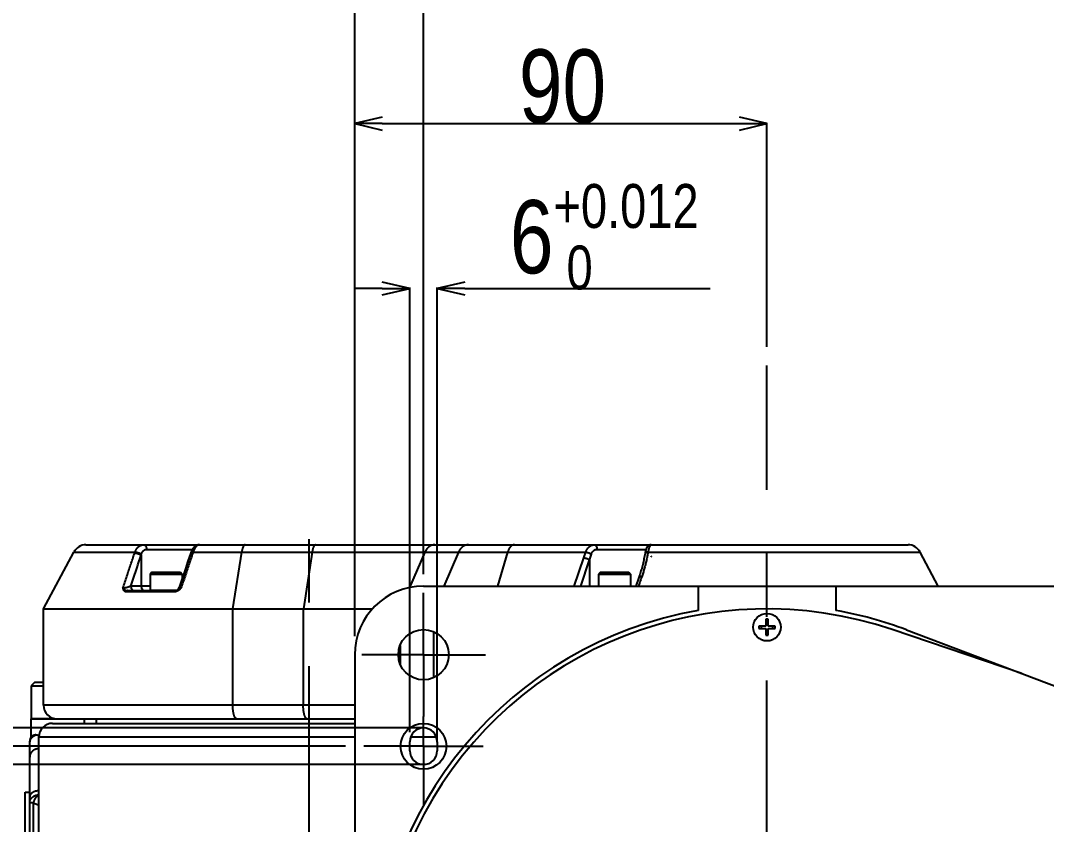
# Model space of a CAD drawing. Extents: x 0 to 3364, y 0 to 2376.
# Drawn here: x 1660.5 to 1884.6, y 451.8 to 627.4 of the extents above; entities that cross this region are included whole.
import ezdxf

# ---------------------------------------------------------------- set-up
doc = ezdxf.new("R2010")
doc.units = 0
doc.header["$LTSCALE"] = 185.02
doc.header["$PDMODE"] = 3
doc.header["$PDSIZE"] = 0.3125
doc.linetypes.add('CENTER', pattern=[0.6, 0.375, -0.075, 0.075, -0.075])
doc.layers.get('0').update_dxf_attribs({"linetype": 'CONTINUOUS'})
doc.layers.get('DEFPOINTS').update_dxf_attribs({"linetype": 'CONTINUOUS'})
doc.layers.add('95_ALL_DIM', color=7, linetype='CONTINUOUS')
doc.layers.add('DEFAULT_1', color=7, linetype='CENTER')
doc.styles.get("Standard").update_dxf_attribs({"font": 'txt', "width": 0.8})
doc.dimstyles.new('DIMSTYLE_1', dxfattribs={"dimtxt": 16, "dimasz": 6, "dimexe": 0.18, "dimexo": 0.0625, "dimgap": 0.09, "dimtad": 1, "dimdec": 3, "dimdsep": 46, "dimtxsty": 'Standard', "dimblk": 'OPEN', "dimblk1": 'OPEN', "dimblk2": 'OPEN', "dimcen": 0.09, "dimadec": 0, "dimazin": 0, "dimtp": 0.3, "dimtm": 0.3, "dimtfac": 1, "dimtdec": 3, "dimtofl": 0, "dimtmove": 0, "dimatfit": 3, "dimldrblk": 'OPEN', "dimfxl": 1, "dimtolj": 1, "dimarcsym": 0})
doc.dimstyles.new('DIMSTYLE_2', dxfattribs={"dimtxt": 16, "dimasz": 6, "dimexe": 0.18, "dimexo": 0.0625, "dimgap": 0.09, "dimtad": 1, "dimdec": 3, "dimdsep": 46, "dimtxsty": 'Standard', "dimblk": 'OPEN', "dimblk1": 'OPEN', "dimblk2": 'OPEN', "dimcen": 0.09, "dimadec": 0, "dimazin": 0, "dimtp": 0.5, "dimtm": 0.5, "dimtfac": 1, "dimtdec": 3, "dimtofl": 0, "dimtmove": 0, "dimatfit": 3, "dimldrblk": 'OPEN', "dimfxl": 1, "dimtolj": 1, "dimarcsym": 0})
doc.dimstyles.new('DIMSTYLE_5', dxfattribs={"dimtxt": 16, "dimasz": 6, "dimexe": 0.18, "dimexo": 0.0625, "dimgap": 0.09, "dimtad": 1, "dimdec": 3, "dimdsep": 46, "dimtxsty": 'Standard', "dimblk": 'OPEN', "dimblk1": 'OPEN', "dimblk2": 'OPEN', "dimcen": 0.09, "dimadec": 0, "dimazin": 0, "dimtp": 0.2, "dimtm": 0.2, "dimtfac": 1, "dimtdec": 3, "dimtofl": 0, "dimtmove": 0, "dimatfit": 3, "dimldrblk": 'OPEN', "dimfxl": 1, "dimtolj": 1, "dimarcsym": 0})
doc.dimstyles.new('DIMSTYLE_9', dxfattribs={"dimtxt": 16, "dimasz": 6, "dimexe": 0.18, "dimexo": 0.0625, "dimgap": 0.09, "dimtad": 1, "dimdec": 3, "dimdsep": 46, "dimtxsty": 'Standard', "dimblk": 'OPEN', "dimblk1": 'OPEN', "dimblk2": 'OPEN', "dimcen": 0.09, "dimadec": 0, "dimazin": 0, "dimtol": 1, "dimtp": 0.012, "dimtfac": 0.6, "dimtdec": 3, "dimtofl": 0, "dimtmove": 0, "dimatfit": 3, "dimldrblk": 'OPEN', "dimfxl": 1, "dimtolj": 1, "dimarcsym": 0})

# ---------------------------------------------------------------- blocks, each defined once
blk = doc.blocks.new('_OPEN')
at = {"color": 0, "linetype": 'ByBlock'}
for p, q in [((0, 0), (-1, 0.233)), ((-1, -0.233), (0, 0)), ((-1, 0), (0, 0))]:
    blk.add_line(p, q, dxfattribs=at)
blk = doc.blocks.new('*D13')
at = {"layer": '95_ALL_DIM', "color": 0, "transparency": 16777216}
for p, q in [((1733.52, 492.91), (1733.52, 685.02)), ((1739.52, 684.84), (1907.52, 684.84)), ((1913.52, 492.91), (1913.52, 685.02))]:
    blk.add_line(p, q, dxfattribs=at)
at = {"layer": 'DEFPOINTS', "color": 0, "transparency": 16777216}
for p in [(1913.52, 684.84), (1733.52, 492.84), (1913.52, 492.84)]:
    blk.add_point(p, dxfattribs=at)
at = {"layer": '95_ALL_DIM', "color": 0, "transparency": 16777216, "xscale": 6, "yscale": 6, "zscale": 6, "rotation": 180}
blk.add_blockref('_OPEN', (1733.52, 684.84), dxfattribs=at)
at = {"layer": '95_ALL_DIM', "color": 0, "transparency": 16777216, "xscale": 6, "yscale": 6, "zscale": 6}
blk.add_blockref('_OPEN', (1913.52, 684.84), dxfattribs=at)
at = {"layer": '95_ALL_DIM', "color": 0, "transparency": 16777216, "insert": (1828, 692.93), "char_height": 16, "attachment_point": 5}
blk.add_mtext('\\A1;180', dxfattribs=at)
blk = doc.blocks.new('*D36')
at = {"layer": '95_ALL_DIM', "color": 0, "transparency": 16777216}
for p, q in [((1733.52, 644.84), (1702.9, 644.84)), ((1733.52, 492.91), (1733.52, 645.02)), ((1742.52, 644.84), (1739.52, 644.84)), ((1748.52, 506.41), (1748.52, 645.02))]:
    blk.add_line(p, q, dxfattribs=at)
at = {"layer": 'DEFPOINTS', "color": 0, "transparency": 16777216}
for p in [(1748.52, 644.84), (1748.52, 506.34), (1733.52, 492.84)]:
    blk.add_point(p, dxfattribs=at)
at = {"layer": '95_ALL_DIM', "color": 0, "transparency": 16777216, "xscale": 6, "yscale": 6, "zscale": 6, "rotation": 180}
blk.add_blockref('_OPEN', (1733.52, 644.84), dxfattribs=at)
at = {"layer": '95_ALL_DIM', "color": 0, "transparency": 16777216, "xscale": 6, "yscale": 6, "zscale": 6}
blk.add_blockref('_OPEN', (1748.52, 644.84), dxfattribs=at)
at = {"layer": '95_ALL_DIM', "color": 0, "transparency": 16777216, "insert": (1711.52, 652.93), "char_height": 16, "attachment_point": 5}
blk.add_mtext('\\A1;15', dxfattribs=at)
blk = doc.blocks.new('*D37')
at = {"layer": '95_ALL_DIM', "color": 0, "transparency": 16777216}
for p, q in [((1748.52, 506.41), (1748.52, 645.02)), ((1754.52, 644.84), (1892.52, 644.84)), ((1898.52, 506.41), (1898.52, 645.02))]:
    blk.add_line(p, q, dxfattribs=at)
at = {"layer": 'DEFPOINTS', "color": 0, "transparency": 16777216}
for p in [(1898.52, 644.84), (1748.52, 506.34), (1898.52, 506.34)]:
    blk.add_point(p, dxfattribs=at)
at = {"layer": '95_ALL_DIM', "color": 0, "transparency": 16777216, "xscale": 6, "yscale": 6, "zscale": 6, "rotation": 180}
blk.add_blockref('_OPEN', (1748.52, 644.84), dxfattribs=at)
at = {"layer": '95_ALL_DIM', "color": 0, "transparency": 16777216, "xscale": 6, "yscale": 6, "zscale": 6}
blk.add_blockref('_OPEN', (1898.52, 644.84), dxfattribs=at)
at = {"layer": '95_ALL_DIM', "color": 0, "transparency": 16777216, "insert": (1827.49, 652.93), "char_height": 16, "attachment_point": 5}
blk.add_mtext('\\A1;150', dxfattribs=at)
blk = doc.blocks.new('*D38')
at = {"layer": '95_ALL_DIM', "color": 0, "transparency": 16777216}
for p, q in [((1733.52, 492.91), (1733.52, 605.02)), ((1823.52, 556.09), (1823.52, 605.02)), ((1739.52, 604.84), (1817.52, 604.84))]:
    blk.add_line(p, q, dxfattribs=at)
at = {"layer": 'DEFPOINTS', "color": 0, "transparency": 16777216}
for p in [(1823.52, 604.84), (1823.52, 556.02), (1733.52, 492.84)]:
    blk.add_point(p, dxfattribs=at)
at = {"layer": '95_ALL_DIM', "color": 0, "transparency": 16777216, "xscale": 6, "yscale": 6, "zscale": 6, "rotation": 180}
blk.add_blockref('_OPEN', (1733.52, 604.84), dxfattribs=at)
at = {"layer": '95_ALL_DIM', "color": 0, "transparency": 16777216, "xscale": 6, "yscale": 6, "zscale": 6}
blk.add_blockref('_OPEN', (1823.52, 604.84), dxfattribs=at)
at = {"layer": '95_ALL_DIM', "color": 0, "transparency": 16777216, "insert": (1778.87, 612.93), "char_height": 16, "attachment_point": 5}
blk.add_mtext('\\A1;90', dxfattribs=at)
blk = doc.blocks.new('*D44')
at = {"layer": '95_ALL_DIM', "color": 0, "transparency": 16777216}
for p, q in [((1739.52, 568.84), (1733.52, 568.84)), ((1745.52, 471.91), (1745.52, 569.02)), ((1751.52, 469.71), (1751.52, 569.02)), ((1757.52, 568.84), (1811.12, 568.84))]:
    blk.add_line(p, q, dxfattribs=at)
at = {"layer": 'DEFPOINTS', "color": 0, "transparency": 16777216}
for p in [(1751.52, 568.84), (1745.52, 471.84), (1751.52, 469.65)]:
    blk.add_point(p, dxfattribs=at)
at = {"layer": '95_ALL_DIM', "color": 0, "transparency": 16777216, "xscale": 6, "yscale": 6, "zscale": 6}
blk.add_blockref('_OPEN', (1745.52, 568.84), dxfattribs=at)
at = {"layer": '95_ALL_DIM', "color": 0, "transparency": 16777216, "xscale": 6, "yscale": 6, "zscale": 6, "rotation": 180}
blk.add_blockref('_OPEN', (1751.52, 568.84), dxfattribs=at)
at = {"layer": '95_ALL_DIM', "color": 0, "transparency": 16777216, "insert": (1787.99, 580.13), "char_height": 16, "attachment_point": 5}
blk.add_mtext('\\A1;6{\\H9.600000;\\S+0.012^  0;}', dxfattribs=at)
blk = doc.blocks.new('*D45')
at = {"layer": '95_ALL_DIM', "color": 0, "transparency": 16777216}
for p, q in [((1731.46, 468.84), (1316.34, 468.84)), ((1316.52, 462.84), (1316.52, 364.84)), ((1733.46, 358.84), (1316.34, 358.84))]:
    blk.add_line(p, q, dxfattribs=at)
at = {"layer": 'DEFPOINTS', "color": 0, "transparency": 16777216}
for p in [(1731.52, 468.84), (1316.52, 358.84), (1733.52, 358.84)]:
    blk.add_point(p, dxfattribs=at)
at = {"layer": '95_ALL_DIM', "color": 0, "transparency": 16777216, "xscale": 6, "yscale": 6, "zscale": 6}
for p, rotation in [((1316.52, 468.84), 90), ((1316.52, 358.84), 270)]:
    blk.add_blockref('_OPEN', p, dxfattribs=dict(at, rotation=rotation))
at = {"layer": '95_ALL_DIM', "color": 0, "transparency": 16777216, "insert": (1308.43, 416.05), "char_height": 16, "attachment_point": 5, "rotation": 90}
blk.add_mtext('\\A1;110', dxfattribs=at)
blk = doc.blocks.new('*D46')
at = {"layer": '95_ALL_DIM', "color": 0, "transparency": 16777216}
for p, q in [((1356.52, 478.84), (1356.52, 493.56)), ((1748.5, 472.84), (1356.34, 472.84)), ((1748.85, 464.84), (1356.34, 464.84)), ((1356.52, 458.84), (1356.52, 452.84))]:
    blk.add_line(p, q, dxfattribs=at)
at = {"layer": 'DEFPOINTS', "color": 0, "transparency": 16777216}
for p in [(1748.56, 472.84), (1356.52, 464.84), (1748.91, 464.84)]:
    blk.add_point(p, dxfattribs=at)
at = {"layer": '95_ALL_DIM', "color": 0, "transparency": 16777216, "xscale": 6, "yscale": 6, "zscale": 6}
for p, rotation in [((1356.52, 472.84), 270), ((1356.52, 464.84), 90)]:
    blk.add_blockref('_OPEN', p, dxfattribs=dict(at, rotation=rotation))
at = {"layer": '95_ALL_DIM', "color": 0, "transparency": 16777216, "insert": (1348.43, 489.2), "char_height": 16, "attachment_point": 5, "rotation": 90}
blk.add_mtext('\\A1;8', dxfattribs=at)

msp = doc.modelspace()

# ---------------------------------------------------------------- linework, layer by layer
for p, q in [((1665.5678, 498.8432), (1672.1655, 511.2516)), ((1672.1655, 511.2516), (1685.5067, 511.2516)), ((1674.8143, 512.8432), (1854.3213, 512.8432)), ((1688.0413, 511.8432), (1698.0497, 511.8432)), ((1698.2176, 511.2516), (1783.9432, 511.2516)), ((1706.9206, 498.8432), (1708.8143, 511.2516)), ((1724.1974, 511.2516), (1722.3037, 498.8432)), ((1748.8435, 511.2516), (1745.4952, 503.534)), ((1756.165, 511.2516), (1752.9509, 503.8432)), ((1766.8829, 511.2516), (1764.6416, 503.8432)), ((1786.3992, 511.8432), (1797.1019, 511.8432)), ((1797.5409, 511.2516), (1856.9701, 511.2516)), ((1860.9093, 503.8432), (1856.9701, 511.2516)), ((1686.867, 510.5629), (1686.867, 503.8432)), ((1781.4535, 503.8432), (1783.5047, 510.0036)), ((1782.8931, 503.8432), (1784.7879, 509.5342)), ((1784.7879, 509.5342), (1784.7879, 503.8432)), ((1798.1972, 510.3432), (1798.2766, 510.3432)), ((1798.2643, 510.2927), (1798.2643, 510.3432)), ((1689.2331, 506.8432), (1688.8331, 506.4432)), ((1688.8331, 506.4432), (1688.8331, 502.9432)), ((1688.8331, 506.4432), (1695.8331, 506.4432)), ((1689.2331, 506.8432), (1695.4331, 506.8432)), ((1696.5252, 507.5893), (1695.1598, 503.5249)), ((1695.4331, 506.8432), (1695.8331, 506.4432)), ((1695.8331, 506.4432), (1695.8331, 505.5296)), ((1787.154, 506.8432), (1786.754, 506.4432)), ((1786.754, 506.4432), (1786.754, 503.8432)), ((1786.754, 506.4432), (1793.754, 506.4432)), ((1787.154, 506.8432), (1793.354, 506.8432)), ((1793.354, 506.8432), (1793.754, 506.4432)), ((1793.754, 506.4432), (1793.754, 503.8432)), ((1795.5561, 505.7203), (1794.9062, 503.8432)), ((1683.6524, 502.631), (1694.0292, 502.631)), ((1683.9042, 502.8432), (1694.2155, 502.8432)), ((1688.8331, 503.8432), (1684.6085, 503.8432)), ((1688.8331, 502.9432), (1694.6476, 502.9432)), ((1748.5239, 503.8432), (1898.5239, 503.8432)), ((1808.5239, 503.8432), (1808.5239, 498.525)), ((1838.5239, 503.8432), (1838.5239, 498.525)), ((1665.5239, 477.8432), (1665.5239, 498.8432)), ((1665.5239, 498.8432), (1737.3439, 498.8432)), ((1706.8767, 477.8432), (1706.8767, 498.8432)), ((1722.2598, 498.8432), (1722.2598, 477.8432)), ((1823.7739, 496.5932), (1823.2739, 496.5932)), ((1823.2739, 496.5932), (1823.2739, 495.0932)), ((1823.7739, 495.0932), (1823.7739, 496.5932)), ((1750.7378, 493.8778), (1750.7378, 483.8087)), ((1823.2739, 495.0932), (1821.7739, 495.0932)), ((1821.7739, 495.0932), (1821.7739, 494.5932)), ((1821.7739, 494.5932), (1823.2739, 494.5932)), ((1823.2739, 494.5932), (1823.2739, 493.0932)), ((1823.2739, 493.0932), (1823.7739, 493.0932)), ((1825.2739, 495.0932), (1823.7739, 495.0932)), ((1823.7739, 494.5932), (1825.2739, 494.5932)), ((1823.7739, 493.0932), (1823.7739, 494.5932)), ((1825.2739, 494.5932), (1825.2739, 495.0932)), ((1879.1557, 484.7246), (1850.8409, 494.3341)), ((1854.0122, 494.2575), (1920.8471, 468.9177)), ((1743.4163, 490.8829), (1743.4163, 486.8035)), ((1733.5239, 488.8432), (1733.5239, 338.8432)), ((1663.6762, 482.8432), (1662.8762, 482.0432)), ((1662.8762, 482.0432), (1662.8762, 474.9432)), ((1662.8762, 482.0432), (1665.5239, 482.0432)), ((1663.6762, 482.8432), (1665.5239, 482.8432)), ((1733.5239, 477.8432), (1665.5239, 477.8432)), ((1662.8762, 474.9432), (1662.9762, 474.8432)), ((1662.8762, 474.9432), (1667.7563, 474.9432)), ((1662.8762, 470.9633), (1662.8762, 474.8432)), ((1662.8762, 474.8432), (1733.5239, 474.8432)), ((1667.5239, 473.8432), (1733.5239, 473.8432)), ((1674.5239, 473.8432), (1674.5239, 474.8432)), ((1677.0239, 474.8432), (1677.0239, 473.8432)), ((1664.5239, 355.8432), (1664.5239, 471.2581)), ((1733.5239, 470.8432), (1664.5239, 470.8432)), ((1751.3522, 470.8432), (1745.6956, 470.8432)), ((1662.5239, 357.8432), (1662.5239, 469.8432)), ((1745.5239, 467.8432), (1745.5239, 469.8432)), ((1751.5239, 469.8432), (1751.5239, 467.8432)), ((1661.5239, 368.8432), (1661.5239, 458.8432)), ((1661.5239, 458.8432), (1662.5239, 458.8432)), ((1663.3023, 456.4755), (1662.5239, 456.4755)), ((1663.3023, 456.4755), (1663.3023, 371.2109))]:
    msp.add_line(p, q)
for points in [[(1697.6322, 510.8817), (1697.3646, 510.0862), (1697.0886, 509.2652), (1696.5252, 507.5893)], [(1699.5756, 512.8432), (1699.5588, 512.8431), (1699.5222, 512.8422), (1699.4856, 512.8403), (1699.449, 512.8374), (1699.4124, 512.8335), (1699.3757, 512.8286), (1699.339, 512.8228), (1699.3022, 512.8159), (1699.2652, 512.808), (1699.2281, 512.7991), (1699.1908, 512.789), (1699.1534, 512.7779), (1699.1157, 512.7656), (1699.0779, 512.7522), (1699.04, 512.7375), (1699.0019, 512.7217), (1698.9638, 512.7047), (1698.9256, 512.6864), (1698.8874, 512.6669), (1698.8493, 512.6462), (1698.8113, 512.6243), (1698.7735, 512.6011), (1698.7357, 512.5767), (1698.6982, 512.5511), (1698.6608, 512.5243), (1698.6236, 512.4962), (1698.5867, 512.4669), (1698.5499, 512.4362), (1698.5133, 512.4043), (1698.4768, 512.3709), (1698.4405, 512.3361), (1698.4043, 512.2999), (1698.3683, 512.2623), (1698.3323, 512.2229), (1698.2966, 512.182), (1698.2614, 512.1399), (1698.2267, 512.0967), (1698.1927, 512.0524), (1698.1594, 512.0072), (1698.1271, 511.9614), (1698.0956, 511.9149), (1698.0649, 511.8677), (1698.035, 511.8197), (1698.0059, 511.7711), (1697.9776, 511.7218), (1697.9501, 511.6718), (1697.9233, 511.6212), (1697.8974, 511.57), (1697.8722, 511.5181), (1697.8478, 511.4656), (1697.8241, 511.4125), (1697.8013, 511.3588), (1697.7792, 511.3045), (1697.7579, 511.2497), (1697.7374, 511.1942), (1697.7177, 511.1382), (1697.6322, 510.8817)], [(1796.8867, 510.9831), (1796.8317, 510.6565), (1796.778, 510.3562), (1796.7215, 510.0568), (1796.6622, 509.7586), (1796.6001, 509.4614), (1796.5352, 509.1653), (1796.4676, 508.8703), (1796.3973, 508.5765), (1796.3244, 508.2839), (1796.2488, 507.9925), (1796.1706, 507.7023), (1796.0898, 507.4133), (1796.0065, 507.1257), (1795.9205, 506.8394), (1795.8321, 506.5544), (1795.7411, 506.2707), (1795.6476, 505.9884), (1795.5561, 505.7203)], [(1798.2235, 512.8432), (1798.2128, 512.8432), (1798.1857, 512.8425), (1798.1585, 512.8411), (1798.1313, 512.839), (1798.1041, 512.8362), (1798.077, 512.8326), (1798.05, 512.8283), (1798.0231, 512.8233), (1797.9964, 512.8176), (1797.9699, 512.8111), (1797.9436, 512.804), (1797.9176, 512.7962), (1797.8919, 512.7877), (1797.8665, 512.7786), (1797.8415, 512.7689), (1797.8169, 512.7586), (1797.7927, 512.7478), (1797.769, 512.7364), (1797.7458, 512.7245), (1797.7231, 512.7122), (1797.7009, 512.6994), (1797.6793, 512.6862), (1797.6582, 512.6727), (1797.6378, 512.6589), (1797.6181, 512.6449), (1797.5989, 512.6306), (1797.5805, 512.6162), (1797.5629, 512.6018), (1797.5459, 512.5874), (1797.5297, 512.573), (1797.5142, 512.5587), (1797.4994, 512.5445), (1797.4854, 512.5306), (1797.4721, 512.5169), (1797.4594, 512.5034), (1797.4472, 512.49), (1797.4356, 512.4767), (1797.4243, 512.4636), (1797.4134, 512.4504), (1797.4027, 512.4372), (1797.3923, 512.4239), (1797.3821, 512.4105), (1797.3721, 512.397), (1797.3622, 512.3833), (1797.3526, 512.3695), (1797.3431, 512.3556), (1797.3337, 512.3415), (1797.3245, 512.3272), (1797.3154, 512.3128), (1797.3065, 512.2982), (1797.2977, 512.2834), (1797.289, 512.2685), (1797.2804, 512.2534), (1797.2719, 512.2381), (1797.2635, 512.2225), (1797.2552, 512.2068), (1797.2469, 512.1908), (1797.2387, 512.1745), (1797.2305, 512.1579), (1797.2223, 512.141), (1797.2142, 512.1236), (1797.206, 512.1059), (1797.1979, 512.0878), (1797.1896, 512.0692), (1797.1814, 512.05), (1797.1731, 512.0304), (1797.1648, 512.0102), (1797.1564, 511.9895), (1797.1479, 511.9681), (1797.1394, 511.9462), (1797.1309, 511.9236), (1797.1223, 511.9004), (1797.1136, 511.8765), (1797.1049, 511.8519), (1797.0961, 511.8266), (1797.0872, 511.8005), (1797.0783, 511.7737), (1797.0694, 511.7461), (1797.0604, 511.7176), (1797.0513, 511.6883), (1797.0422, 511.6582), (1797.033, 511.6271), (1797.0238, 511.5952), (1797.0146, 511.5622), (1797.0053, 511.5283), (1796.9961, 511.4935), (1796.9868, 511.4575), (1796.9775, 511.4204), (1796.9682, 511.3823), (1796.9589, 511.343), (1796.9496, 511.3025), (1796.9404, 511.2608), (1796.9312, 511.2178), (1796.9221, 511.1736), (1796.9131, 511.128), (1796.9042, 511.0811), (1796.8953, 511.0328), (1796.8867, 510.9831)]]:
    msp.add_lwpolyline(points)
for centre, radius in [((1823.5239, 494.8432), 3), ((1748.5239, 488.8432), 5.5), ((1748.5239, 468.8432), 5)]:
    msp.add_circle(centre, radius)
for centre, radius, start, end in [((1674.8143, 509.8432), 3, 90, 152), ((1854.3213, 509.8432), 3, 28, 90), ((1688.9331, 502.9432), 0.1, 180, 270), ((1694.2118, 503.8432), 1, 270.215797, 341.438604), ((1748.5239, 488.8432), 15, 90, 180), ((1823.5239, 413.8432), 86, 100.044826, 259.955174), ((1823.5239, 413.8432), 85, 71.253809, 312.746191), ((1823.5239, 413.8432), 86, 69.236238, 79.955174), ((1823.5239, 494.8432), 1.25, 78.462567, 101.537433), ((1823.5239, 494.8432), 1.25, 168.462193, 191.537807), ((1823.5239, 494.8432), 1.25, 258.462567, 281.537433), ((1823.5239, 494.8432), 1.25, 348.462193, 11.537807), ((1668.5239, 477.8432), 3, 180, 270), ((1667.5239, 470.8432), 3, 90, 180), ((1748.5239, 469.8432), 3, 0, 180), ((1664.5239, 469.8432), 2, 145.475123, 180), ((1748.5239, 467.8432), 3, 180, 360)]:
    msp.add_arc(centre, radius, start, end)
for points, start_tangent, end_tangent in [([(1682.8659, 503.3738), (1683.7431, 505.9924), (1684.5982, 508.544), (1685.4325, 511.0324)], (0.31756577, 0.94823625), (0.31797668, 0.94809853)), ([(1685.4325, 511.0324), (1685.4571, 511.1053), (1685.4818, 511.1784), (1685.5067, 511.2516)], (0.31797667, 0.94809854), (0.32265221, 0.94651759)), ([(1685.4325, 511.0324), (1685.4914, 511.0362), (1685.5542, 511.0369), (1685.6205, 511.0344), (1685.6899, 511.0289), (1685.7619, 511.0202), (1685.8361, 511.0085), (1685.912, 510.9938), (1685.989, 510.9763), (1686.0666, 510.956), (1686.1444, 510.9332), (1686.2218, 510.9078), (1686.2982, 510.8802), (1686.3733, 510.8505), (1686.4465, 510.8189), (1686.5173, 510.7855), (1686.5852, 510.7507), (1686.6498, 510.7147), (1686.7107, 510.6776), (1686.7674, 510.6398), (1686.8196, 510.6015), (1686.867, 510.5629)], (0.99552205, 0.0945296), (0.75744469, -0.65289934)), ([(1685.5067, 511.2516), (1685.5674, 511.4089), (1685.6348, 511.5605), (1685.7088, 511.7059), (1685.7891, 511.8445), (1685.8757, 511.9757), (1685.9681, 512.0991), (1686.0663, 512.2142), (1686.1699, 512.3206), (1686.2786, 512.4178), (1686.392, 512.5057), (1686.5099, 512.5838), (1686.6318, 512.6521), (1686.7575, 512.7101), (1686.8865, 512.7578), (1687.0185, 512.7951), (1687.1531, 512.8218), (1687.2898, 512.8379), (1687.4281, 512.8432)], (0.33746302, 0.94133879), (1, 0.00000388)), ([(1685.5067, 511.2516), (1685.5679, 511.255), (1685.6334, 511.255), (1685.7027, 511.2516), (1685.7753, 511.2448), (1685.8506, 511.2347), (1685.9282, 511.2213), (1686.0075, 511.2048), (1686.0879, 511.1852), (1686.1688, 511.1627), (1686.2496, 511.1374), (1686.3298, 511.1096), (1686.4088, 511.0795), (1686.4859, 511.0472), (1686.5608, 511.013), (1686.6327, 510.9771), (1686.7013, 510.9398), (1686.7659, 510.9014), (1686.8262, 510.8622), (1686.8817, 510.8223), (1686.932, 510.7822)], (0.99627586, 0.08622305), (0.76396575, -0.64525679)), ([(1686.932, 510.7822), (1686.9658, 510.887), (1687.0035, 510.9881), (1687.0449, 511.085), (1687.0901, 511.1774), (1687.1389, 511.2649), (1687.1913, 511.3471), (1687.2471, 511.4239), (1687.3061, 511.4948), (1687.3684, 511.5596), (1687.4336, 511.6182), (1687.5017, 511.6703), (1687.5724, 511.7158), (1687.6456, 511.7545), (1687.7211, 511.7863), (1687.7986, 511.8111), (1687.878, 511.8289), (1687.9589, 511.8397), (1688.0413, 511.8432)], (0.28652845, 0.95807173), (1, 0.00000613)), ([(1687.4281, 512.8432), (1687.4788, 512.8398), (1687.5291, 512.8296), (1687.5787, 512.8126), (1687.6272, 512.789), (1687.6744, 512.759), (1687.72, 512.7227), (1687.7635, 512.6804), (1687.8047, 512.6324), (1687.8434, 512.5789), (1687.8792, 512.5205), (1687.912, 512.4574), (1687.9414, 512.3902), (1687.9674, 512.3192), (1687.9896, 512.2449), (1688.008, 512.1679), (1688.0225, 512.0887), (1688.0329, 512.0078), (1688.0392, 511.9258), (1688.0413, 511.8432)], (1, 0), (0, -1)), ([(1698.1443, 511.0324), (1697.3044, 508.544), (1696.4439, 505.9924), (1695.5614, 503.3738)], (-0.31992428, -0.94744311), (-0.31923521, -0.94767551)), ([(1698.1443, 511.0324), (1698.0766, 511.0362), (1698.0122, 511.0369), (1697.9516, 511.0344), (1697.8951, 511.0289), (1697.8432, 511.0202), (1697.7962, 511.0085), (1697.7544, 510.9938), (1697.7181, 510.9763), (1697.6874, 510.956), (1697.6627, 510.9332), (1697.6441, 510.9078), (1697.6322, 510.8817)], (-0.99698637, 0.07757697), (-0.31898164, -0.94776089)), ([(1698.2176, 511.2516), (1698.1469, 511.255), (1698.0798, 511.255), (1698.0169, 511.2516), (1697.9585, 511.2448), (1697.9052, 511.2347), (1697.8573, 511.2213), (1697.8151, 511.2048), (1697.7789, 511.1852), (1697.749, 511.1627), (1697.7256, 511.1374), (1697.7089, 511.1096), (1697.7032, 511.095)], (-0.99752389, 0.07032849), (-0.31286937, -0.94979617)), ([(1698.2176, 511.2516), (1698.1933, 511.1784), (1698.1688, 511.1053), (1698.1443, 511.0324)], (-0.31388833, -0.94945991), (-0.31992427, -0.94744312)), ([(1699.5756, 512.8432), (1699.4945, 512.8379), (1699.4122, 512.8218), (1699.3289, 512.7951), (1699.245, 512.7578), (1699.1608, 512.7101), (1699.0766, 512.652), (1698.9929, 512.5838), (1698.9099, 512.5057), (1698.8282, 512.4178), (1698.7482, 512.3206), (1698.6701, 512.2142), (1698.5946, 512.0991), (1698.522, 511.9757), (1698.4527, 511.8445), (1698.3873, 511.7059), (1698.326, 511.5605), (1698.2693, 511.4089), (1698.2176, 511.2516)], (-1, -0.00000224), (-0.29418472, -0.95574858)), ([(1709.5746, 512.8432), (1709.5228, 512.8378), (1709.4713, 512.8216), (1709.4201, 512.7946), (1709.3695, 512.7569), (1709.3196, 512.7087), (1709.2707, 512.6502), (1709.2228, 512.5815), (1709.1762, 512.5029), (1709.1311, 512.4147), (1709.0875, 512.3172), (1709.0457, 512.2108), (1709.0059, 512.0959), (1708.9681, 511.9728), (1708.9324, 511.842), (1708.8991, 511.7039), (1708.8683, 511.5592), (1708.8399, 511.4082), (1708.8143, 511.2516)], (-1, 0), (-0.1508649, -0.98855439)), ([(1724.9577, 512.8432), (1724.906, 512.8378), (1724.8544, 512.8216), (1724.8032, 512.7946), (1724.7526, 512.7569), (1724.7027, 512.7087), (1724.6538, 512.6502), (1724.6059, 512.5815), (1724.5594, 512.5029), (1724.5142, 512.4147), (1724.4707, 512.3172), (1724.4289, 512.2108), (1724.389, 512.0959), (1724.3512, 511.9728), (1724.3156, 511.842), (1724.2823, 511.7039), (1724.2514, 511.5592), (1724.2231, 511.4082), (1724.1974, 511.2516)], (-1, 0), (-0.1508649, -0.98855439)), ([(1751.0048, 512.8432), (1750.8577, 512.8378), (1750.7112, 512.8216), (1750.5657, 512.7946), (1750.4218, 512.7569), (1750.28, 512.7087), (1750.1409, 512.6502), (1750.0048, 512.5815), (1749.8724, 512.5029), (1749.744, 512.4147), (1749.6203, 512.3172), (1749.5015, 512.2108), (1749.3881, 512.0959), (1749.2806, 511.9728), (1749.1793, 511.842), (1749.0847, 511.7039), (1748.9969, 511.5592), (1748.9164, 511.4082), (1748.8435, 511.2516)], (-1, 0), (-0.39799798, -0.91738629)), ([(1758.3262, 512.8432), (1758.1792, 512.8378), (1758.0326, 512.8216), (1757.8872, 512.7946), (1757.7433, 512.7569), (1757.6015, 512.7087), (1757.4623, 512.6502), (1757.3263, 512.5815), (1757.1939, 512.5029), (1757.0655, 512.4147), (1756.9418, 512.3172), (1756.823, 512.2108), (1756.7096, 512.0959), (1756.6021, 511.9728), (1756.5008, 511.842), (1756.4062, 511.7039), (1756.3184, 511.5592), (1756.2379, 511.4082), (1756.165, 511.2516)], (-1, 0), (-0.39799798, -0.91738629)), ([(1768.3901, 512.8432), (1768.2875, 512.8378), (1768.1854, 512.8216), (1768.0839, 512.7946), (1767.9836, 512.7569), (1767.8847, 512.7087), (1767.7877, 512.6502), (1767.6928, 512.5815), (1767.6004, 512.5029), (1767.5109, 512.4147), (1767.4246, 512.3172), (1767.3418, 512.2108), (1767.2628, 512.0959), (1767.1878, 511.9728), (1767.1172, 511.842), (1767.0511, 511.7039), (1766.9899, 511.5592), (1766.9338, 511.4082), (1766.8829, 511.2516)], (-1, 0), (-0.28957421, -0.95715556)), ([(1783.5047, 510.0036), (1783.6458, 510.4199), (1783.792, 510.8359), (1783.9432, 511.2516)], (0.31590822, 0.94878975), (0.34696023, 0.93787984)), ([(1783.9432, 511.2516), (1784.0019, 511.4086), (1784.0672, 511.5598), (1784.1388, 511.7046), (1784.2166, 511.8426), (1784.3005, 511.9732), (1784.3902, 512.0961), (1784.4857, 512.2107), (1784.5866, 512.3168), (1784.6929, 512.414), (1784.8043, 512.502), (1784.9206, 512.5804), (1785.0415, 512.649), (1785.1667, 512.7077), (1785.2961, 512.756), (1785.4294, 512.794), (1785.5661, 512.8212), (1785.7059, 512.8377), (1785.8486, 512.8432)], (0.32822175, 0.9446007), (1, 0.00000298)), ([(1783.9432, 511.2516), (1784.0125, 511.2446), (1784.085, 511.2342), (1784.16, 511.2207), (1784.237, 511.204), (1784.3156, 511.1843), (1784.3951, 511.1617), (1784.4749, 511.1364), (1784.5545, 511.1086), (1784.6333, 511.0785), (1784.7108, 511.0462), (1784.7864, 511.0121), (1784.8596, 510.9764), (1784.9299, 510.9392), (1784.9966, 510.9009), (1785.0595, 510.8618), (1785.1179, 510.8221), (1785.1716, 510.7822)], (0.99684878, -0.07932539), (0.78759345, -0.61619523)), ([(1785.1716, 510.7822), (1785.2082, 510.8868), (1785.2488, 510.9876), (1785.2936, 511.0841), (1785.3424, 511.1761), (1785.3952, 511.2632), (1785.452, 511.3451), (1785.5125, 511.4216), (1785.5768, 511.4923), (1785.6447, 511.5571), (1785.7162, 511.6157), (1785.7911, 511.668), (1785.8692, 511.7138), (1785.9506, 511.7528), (1786.035, 511.7851), (1786.1223, 511.8104), (1786.2122, 511.8286), (1786.3046, 511.8395), (1786.3992, 511.8432)], (0.30796656, 0.95139718), (1, 0.0000049)), ([(1785.8486, 512.8432), (1785.894, 512.8398), (1785.9392, 512.8296), (1785.9837, 512.8126), (1786.0274, 512.789), (1786.0698, 512.759), (1786.1107, 512.7227), (1786.1498, 512.6804), (1786.1868, 512.6324), (1786.2215, 512.5789), (1786.2537, 512.5205), (1786.2831, 512.4574), (1786.3096, 512.3902), (1786.3329, 512.3192), (1786.3529, 512.2449), (1786.3694, 512.1679), (1786.3824, 512.0887), (1786.3917, 512.0078), (1786.3974, 511.9258), (1786.3992, 511.8432)], (1, 0), (0, -1)), ([(1797.5409, 511.2516), (1797.3788, 510.3425), (1797.1875, 509.4272), (1796.9691, 508.5159), (1796.7254, 507.6153), (1796.458, 506.7295), (1796.1689, 505.8623)], (-0.16093269, -0.98696538), (-0.32984701, -0.9440344)), ([(1797.5409, 511.2516), (1797.4637, 511.2477), (1797.3893, 511.2404), (1797.3182, 511.23), (1797.251, 511.2163), (1797.1882, 511.1997), (1797.1302, 511.18), (1797.0773, 511.1576), (1797.0301, 511.1325), (1796.9887, 511.1049), (1796.9536, 511.075), (1796.9248, 511.0431), (1796.9028, 511.0094), (1796.8875, 510.974), (1796.8801, 510.9437)], (-0.99957211, -0.02925062), (-0.16177561, -0.98682757)), ([(1798.2235, 512.8432), (1798.1888, 512.8378), (1798.1526, 512.8214), (1798.1149, 512.7943), (1798.076, 512.7567), (1798.0361, 512.7085), (1797.9954, 512.6502), (1797.9542, 512.5817), (1797.9126, 512.5035), (1797.8709, 512.4156), (1797.8295, 512.3185), (1797.7886, 512.2124), (1797.7485, 512.0976), (1797.7095, 511.9746), (1797.6718, 511.8438), (1797.6359, 511.7056), (1797.6019, 511.5604), (1797.5702, 511.409), (1797.5409, 511.2516)], (-1, -0.00001461), (-0.17157113, -0.98517174)), ([(1684.6085, 503.8432), (1685.7561, 507.2591), (1686.867, 510.5629)], (0.31835996, 0.9479699), (0.31882635, 0.94781315)), ([(1686.867, 510.5629), (1686.8885, 510.6359), (1686.9102, 510.709), (1686.932, 510.7822)], (0.28235678, 0.95930946), (0.2865277, 0.95807196)), ([(1783.5047, 510.0036), (1783.5746, 509.9996), (1783.6475, 509.9922), (1783.7229, 509.9817), (1783.8004, 509.968), (1783.8793, 509.9512), (1783.9591, 509.9316), (1784.0392, 509.9091), (1784.1191, 509.884), (1784.1982, 509.8564), (1784.276, 509.8266), (1784.3519, 509.7947), (1784.4253, 509.761), (1784.4959, 509.7257), (1784.5629, 509.689), (1784.6261, 509.6513), (1784.6849, 509.6127), (1784.739, 509.5736), (1784.7879, 509.5342)], (0.9993723, -0.03542615), (0.76073366, -0.64906417)), ([(1784.7879, 509.5342), (1784.9114, 509.9504), (1785.0393, 510.3664), (1785.1716, 510.7822)], (0.27971032, 0.96008444), (0.30796568, 0.95139747)), ([(1798.1972, 510.3432), (1798.2307, 510.318), (1798.2643, 510.2927)], (0.79978363, -0.60028839), (0.79815076, -0.60245777)), ([(1798.2643, 510.2927), (1798.2684, 510.3096), (1798.2725, 510.3264), (1798.2752, 510.3376)], (0.23712514, 0.97147911), (0.23588967, 0.97177984)), ([(1798.2752, 510.3376), (1798.2766, 510.3432)], (0.23588967, 0.97177984), (0.23573517, 0.97181733)), ([(1796.1689, 505.8623), (1795.7383, 504.629), (1795.4643, 503.8432)], (-0.3298469, -0.94403444), (-0.32913574, -0.94428262)), ([(1796.1689, 505.8623), (1796.096, 505.8709), (1796.0259, 505.8761), (1795.9591, 505.878), (1795.896, 505.8765), (1795.8371, 505.8718), (1795.7827, 505.8637), (1795.7333, 505.8524), (1795.6891, 505.8379), (1795.6505, 505.8204), (1795.6178, 505.7999), (1795.5912, 505.7767), (1795.5708, 505.7507), (1795.5568, 505.7224), (1795.5561, 505.7203)], (-0.99077837, 0.13549253), (-0.32725741, -0.94493523)), ([(1684.6085, 503.8432), (1684.5445, 503.8094), (1684.477, 503.7759), (1684.4064, 503.7427), (1684.3333, 503.7103), (1684.2579, 503.6786), (1684.181, 503.648), (1684.1029, 503.6185), (1684.0242, 503.5904), (1683.9453, 503.5637), (1683.8666, 503.5386), (1683.7886, 503.515), (1683.7115, 503.4932), (1683.6358, 503.4731), (1683.5616, 503.4548), (1683.4893, 503.4382), (1683.4191, 503.4235), (1683.3511, 503.4105), (1683.2854, 503.3994), (1683.2225, 503.39), (1683.1622, 503.3825), (1683.1049, 503.3767), (1683.0506, 503.3727), (1682.9994, 503.3704), (1682.9515, 503.3698), (1682.9069, 503.3709), (1682.8659, 503.3737)], (-0.8779305, -0.47878809), (-0.99576396, 0.09194641)), ([(1682.8659, 503.3738), (1682.8691, 503.35), (1682.8725, 503.3272), (1682.8762, 503.3047), (1682.8805, 503.2816), (1682.8855, 503.2573), (1682.8915, 503.2311), (1682.8989, 503.2024), (1682.9079, 503.171), (1682.9188, 503.1374), (1682.9323, 503.1009), (1682.949, 503.0611), (1682.9699, 503.0182), (1682.996, 502.9722), (1683.0289, 502.9232), (1683.0706, 502.8713), (1683.1222, 502.8191), (1683.1825, 502.7702), (1683.2487, 502.7283), (1683.3203, 502.6936), (1683.3969, 502.6663), (1683.478, 502.6467), (1683.5634, 502.635), (1683.6524, 502.631)], (0.12406532, -0.99227405), (1, -0.0000032)), ([(1682.8659, 503.3737), (1682.8797, 503.3568), (1682.8934, 503.3405), (1682.9075, 503.3244), (1682.9224, 503.3079), (1682.9386, 503.2906), (1682.9566, 503.2719), (1682.9771, 503.2513), (1683.0003, 503.2289), (1683.0262, 503.2049), (1683.0554, 503.1788), (1683.0889, 503.1504), (1683.1271, 503.1198), (1683.1708, 503.0869), (1683.2213, 503.0519), (1683.2804, 503.0149), (1683.3478, 502.9776), (1683.4212, 502.9427), (1683.4969, 502.9127), (1683.5748, 502.8879), (1683.6546, 502.8684), (1683.7363, 502.8545), (1683.8195, 502.846), (1683.9042, 502.8432)], (0.62266257, -0.78249046), (1, -0.00000049)), ([(1683.9042, 502.8432), (1683.8734, 502.8409), (1683.843, 502.8339), (1683.8133, 502.8223), (1683.7846, 502.8063), (1683.7573, 502.7861), (1683.7318, 502.7618), (1683.7083, 502.7339), (1683.687, 502.7025), (1683.6684, 502.6681), (1683.6524, 502.631)], (-1, -0.00000018), (-0.35446907, -0.93506774)), ([(1684.6085, 503.8432), (1684.6112, 503.7606), (1684.6192, 503.6786), (1684.6324, 503.5977), (1684.6508, 503.5185), (1684.6743, 503.4415), (1684.7026, 503.3673), (1684.7357, 503.2963), (1684.7732, 503.229), (1684.8149, 503.1659), (1684.8605, 503.1075), (1684.9098, 503.0541), (1684.9623, 503.0061), (1685.0177, 502.9637), (1685.0757, 502.9275), (1685.1358, 502.8974), (1685.1977, 502.8738), (1685.2608, 502.8569), (1685.3249, 502.8466), (1685.3894, 502.8432)], (0, -1), (1, 0)), ([(1686.867, 503.8432), (1686.8696, 503.7606), (1686.8776, 503.6786), (1686.8909, 503.5977), (1686.9093, 503.5185), (1686.9328, 503.4415), (1686.9611, 503.3673), (1686.9941, 503.2963), (1687.0316, 503.229), (1687.0733, 503.1659), (1687.119, 503.1075), (1687.1682, 503.0541), (1687.2208, 503.0061), (1687.2762, 502.9637), (1687.3342, 502.9275), (1687.3943, 502.8974), (1687.4562, 502.8738), (1687.5193, 502.8569), (1687.5834, 502.8466), (1687.6479, 502.8432)], (0, -1), (1, 0)), ([(1694.0292, 502.631), (1694.1402, 502.635), (1694.2531, 502.6468), (1694.367, 502.6664), (1694.4813, 502.6936), (1694.5955, 502.7284), (1694.7087, 502.7703), (1694.8203, 502.8192), (1694.9237, 502.8714), (1695.0148, 502.9233), (1695.0929, 502.9723), (1695.1603, 503.0182), (1695.219, 503.0611), (1695.2702, 503.1009), (1695.3148, 503.1374), (1695.3541, 503.171), (1695.3893, 503.2024), (1695.4205, 503.2311), (1695.448, 503.2573), (1695.4727, 503.2816), (1695.4957, 503.3047), (1695.5176, 503.3272), (1695.5393, 503.35), (1695.5614, 503.3738)], (1, 0.00000263), (0.67703575, 0.73595013)), ([(1694.2079, 502.843), (1694.1928, 502.8409), (1694.1702, 502.8339), (1694.1482, 502.8223), (1694.127, 502.8063), (1694.1069, 502.7861), (1694.088, 502.7618), (1694.0705, 502.7339), (1694.0548, 502.7025), (1694.041, 502.6681), (1694.0292, 502.631)], (-0.99765144, -0.06849521), (-0.27010651, -0.96283045)), ([(1694.2155, 502.8432), (1694.2079, 502.843)], (-1, -0.00000025), (-0.99765145, -0.06849521)), ([(1694.2155, 502.8432), (1694.296, 502.846), (1694.3787, 502.8545), (1694.4633, 502.8685), (1694.5494, 502.8879), (1694.6369, 502.9128), (1694.7256, 502.9427), (1694.8153, 502.9776), (1694.901, 503.0149), (1694.9791, 503.052), (1695.0486, 503.087), (1695.1109, 503.1198), (1695.1673, 503.1505), (1695.2185, 503.1788), (1695.2647, 503.2049), (1695.3071, 503.2289), (1695.3463, 503.2513), (1695.3823, 503.2719), (1695.415, 503.2906), (1695.4454, 503.3079), (1695.4743, 503.3244), (1695.5026, 503.3405), (1695.5314, 503.3568), (1695.5614, 503.3737)], (1, 0.00000054), (0.87070834, 0.49179975)), ([(1695.5614, 503.3737), (1695.5101, 503.3709), (1695.4614, 503.3698), (1695.4155, 503.3704), (1695.3727, 503.3727), (1695.3332, 503.3767), (1695.2971, 503.3825), (1695.2646, 503.39), (1695.2359, 503.3994), (1695.2111, 503.4105), (1695.1906, 503.4235), (1695.1744, 503.4382), (1695.1628, 503.4548), (1695.1559, 503.4731), (1695.1538, 503.4932), (1695.1569, 503.515), (1695.1598, 503.5249)], (-0.99762929, -0.06881718), (0.31829028, 0.9479933)), ([(1707.7378, 474.8432), (1707.6877, 474.8483), (1707.6378, 474.8635), (1707.5882, 474.8888), (1707.5392, 474.9241), (1707.4908, 474.9693), (1707.4433, 475.0241), (1707.3967, 475.0886), (1707.3513, 475.1623), (1707.3072, 475.2451), (1707.2646, 475.3368), (1707.2236, 475.4369), (1707.1843, 475.5451), (1707.1469, 475.6611), (1707.1114, 475.7845), (1707.0782, 475.9149), (1707.0471, 476.0517), (1707.0184, 476.1947), (1706.9921, 476.3432), (1706.9683, 476.4968), (1706.9471, 476.655), (1706.9286, 476.8172), (1706.9129, 476.9828), (1706.8999, 477.1514), (1706.8898, 477.3223), (1706.8825, 477.4949), (1706.8782, 477.6688), (1706.8767, 477.8432)], (-1, 0), (0, 1)), ([(1723.1209, 474.8432), (1723.0708, 474.8483), (1723.0209, 474.8635), (1722.9714, 474.8888), (1722.9223, 474.9241), (1722.8739, 474.9693), (1722.8264, 475.0241), (1722.7798, 475.0886), (1722.7345, 475.1623), (1722.6904, 475.2451), (1722.6477, 475.3368), (1722.6067, 475.4369), (1722.5674, 475.5451), (1722.53, 475.6611), (1722.4946, 475.7845), (1722.4613, 475.9149), (1722.4302, 476.0517), (1722.4015, 476.1947), (1722.3752, 476.3432), (1722.3514, 476.4968), (1722.3303, 476.655), (1722.3118, 476.8172), (1722.296, 476.9828), (1722.283, 477.1514), (1722.2729, 477.3223), (1722.2657, 477.4949), (1722.2613, 477.6688), (1722.2598, 477.8432)], (-1, 0), (0, 1)), ([(1662.5239, 469.4607), (1662.5282, 469.5891), (1662.5411, 469.7171), (1662.5624, 469.8439), (1662.5922, 469.9691), (1662.6303, 470.092), (1662.6765, 470.2123), (1662.7307, 470.3294), (1662.7925, 470.4427), (1662.8618, 470.5518), (1662.9383, 470.6562), (1663.0215, 470.7555), (1663.1112, 470.8493), (1663.2069, 470.937), (1663.3083, 471.0185), (1663.4149, 471.0932), (1663.5263, 471.1609), (1663.642, 471.2214), (1663.7614, 471.2742), (1663.8841, 471.3193)], (0, 1), (0.94930037, 0.3143705)), ([(1663.8841, 471.3193), (1663.748, 471.3103), (1663.6154, 471.2917), (1663.4877, 471.2637), (1663.3666, 471.227), (1663.2542, 471.1829), (1663.1535, 471.134), (1663.0697, 471.0857), (1663.0048, 471.0431), (1662.9569, 471.0091), (1662.9226, 470.984), (1662.899, 470.9675), (1662.8842, 470.9594), (1662.8771, 470.9594), (1662.8762, 470.9623)], (-0.99952895, -0.03068991), (0.02452225, 0.99969928)), ([(1663.8841, 471.3193), (1664.0112, 471.32), (1664.1396, 471.3142), (1664.2685, 471.3019), (1664.397, 471.2831), (1664.5239, 471.2581)], (0.99952895, 0.03068991), (0.97609799, -0.21733089)), ([(1664.5239, 471.2581), (1664.552, 471.2519)], (0.97609799, -0.21733089), (0.97668945, -0.21465721)), ([(1664.5239, 468.3032), (1664.3934, 468.2993), (1664.2639, 468.2877), (1664.1359, 468.2685), (1664.01, 468.2419), (1663.8866, 468.208), (1663.7663, 468.167), (1663.6494, 468.1193), (1663.5365, 468.065), (1663.428, 468.0044), (1663.3242, 467.9379), (1663.2255, 467.8658), (1663.1324, 467.7884), (1663.045, 467.706), (1662.9637, 467.6191), (1662.8887, 467.528), (1662.8203, 467.4332), (1662.7587, 467.3349), (1662.704, 467.2337), (1662.6564, 467.1299), (1662.616, 467.0239), (1662.5828, 466.9162), (1662.557, 466.8071), (1662.5386, 466.6971), (1662.5276, 466.5865), (1662.5239, 466.4758)], (-1, 0), (0, -1)), ([(1664.5239, 459.1008), (1664.3931, 459.0981), (1664.2629, 459.0897), (1664.1337, 459.0758), (1664.0063, 459.0564), (1663.881, 459.0316), (1663.7585, 459.0016), (1663.6393, 458.9663), (1663.5239, 458.9261), (1663.4128, 458.881), (1663.3064, 458.8313), (1663.2052, 458.7771), (1663.1097, 458.7188), (1663.0202, 458.6565), (1662.9372, 458.5905), (1662.861, 458.5211), (1662.7919, 458.4486), (1662.7302, 458.3733), (1662.6761, 458.2956), (1662.63, 458.2157), (1662.5921, 458.134), (1662.5623, 458.0509), (1662.541, 457.9667), (1662.5282, 457.8817), (1662.5239, 457.7964)], (-1, 0), (0, -1)), ([(1662.5239, 456.4755), (1662.5282, 456.5896), (1662.541, 456.7033), (1662.5623, 456.8159), (1662.5921, 456.9271), (1662.63, 457.0364), (1662.6761, 457.1432), (1662.7302, 457.2472), (1662.7919, 457.3479), (1662.861, 457.4449), (1662.9372, 457.5377), (1663.0202, 457.6259), (1663.1097, 457.7092), (1663.2052, 457.7873), (1663.3064, 457.8597), (1663.4128, 457.9262), (1663.5239, 457.9865), (1663.6393, 458.0403), (1663.7585, 458.0875), (1663.881, 458.1277), (1664.0063, 458.1608), (1664.1337, 458.1867), (1664.2629, 458.2053), (1664.3931, 458.2165), (1664.5239, 458.2203)], (0, 1), (1, 0)), ([(1664.5239, 458.2203), (1664.4325, 458.1656), (1664.3416, 458.1029), (1664.2515, 458.0324), (1664.1628, 457.9546), (1664.0757, 457.8696), (1663.9908, 457.7781), (1663.9084, 457.6803), (1663.829, 457.5768), (1663.7528, 457.4681), (1663.6804, 457.3546), (1663.6119, 457.2369), (1663.5478, 457.1157), (1663.4883, 456.9913), (1663.4338, 456.8646), (1663.3845, 456.7359), (1663.3406, 456.606), (1663.3023, 456.4755)], (-0.87657261, -0.48126964), (-0.26258219, -0.96490963)), ([(1663.3023, 456.4755), (1663.6588, 456.3307), (1664.0315, 456.1979), (1664.4196, 456.0786), (1664.5239, 456.0496)], (0.9179071, -0.39679535), (0.96510631, -0.26185837))]:
    msp.add_spline(points, degree=3, dxfattribs=dict(start_tangent=start_tangent, end_tangent=end_tangent))
at = {"layer": 'DEFAULT_1'}
for p, q in [((1823.5239, 413.8432), (1823.5239, 552.025)), ((1723.5239, 305.9622), (1723.5239, 523.3804)), ((1748.5239, 488.8432), (1748.5239, 502.3432)), ((1748.5239, 488.8432), (1735.0239, 488.8432)), ((1748.5239, 488.8432), (1748.5239, 475.3432)), ((1748.5239, 488.8432), (1762.0239, 488.8432)), ((1748.5239, 468.8432), (1748.5239, 475.3432)), ((1748.5239, 468.8432), (1735.5239, 468.8432)), ((1748.5239, 468.8432), (1748.5239, 455.8432)), ((1748.5239, 468.8432), (1761.5239, 468.8432))]:
    msp.add_line(p, q, dxfattribs=at)

# ---------------------------------------------------------------- dimensions: what is measured, and where the dimension line sits
at = {"layer": '95_ALL_DIM'}
for base, p1, p2, dimstyle, picture, middle in [((1913.5239, 684.8433), (1733.5239, 492.8432), (1913.5239, 492.8432), 'DIMSTYLE_2', '*D13', (1828.0045, 684.8433)), ((1748.5239, 644.8433), (1733.5239, 492.8432), (1748.5239, 506.3432), 'DIMSTYLE_5', '*D36', (1711.5195, 644.8433)), ((1898.5239, 644.8433), (1748.5239, 506.3432), (1898.5239, 506.3432), 'DIMSTYLE_2', '*D37', (1827.4937, 644.8433)), ((1823.5239, 604.8433), (1733.5239, 492.8432), (1823.5239, 556.025), 'DIMSTYLE_1', '*D38', (1778.8711, 604.8433)), ((1751.5239, 568.8433), (1745.5239, 471.8432), (1751.5239, 469.6501), 'DIMSTYLE_9', '*D44', (1787.9931, 568.8433))]:
    dim = msp.add_linear_dim(base=base, p1=p1, p2=p2, dimstyle=dimstyle, dxfattribs=at)
    dim.commit()
    dim.dimension.update_dxf_attribs({"geometry": picture, "text_midpoint": middle, "dimtype": 160})
for base, p1, p2, dimstyle, picture, middle in [((1356.5239, 464.8432), (1748.5608, 472.8432), (1748.91, 464.8432), 'DIMSTYLE_5', '*D46', (1356.5239, 489.1999)), ((1316.5239, 358.8432), (1731.5239, 468.8432), (1733.5239, 358.8432), 'DIMSTYLE_1', '*D45', (1316.5239, 416.053))]:
    dim = msp.add_linear_dim(base=base, p1=p1, p2=p2, angle=270, dimstyle=dimstyle, dxfattribs=at)
    dim.commit()
    dim.dimension.update_dxf_attribs({"geometry": picture, "text_midpoint": middle, "dimtype": 160})

doc.saveas('drawing.dxf')
